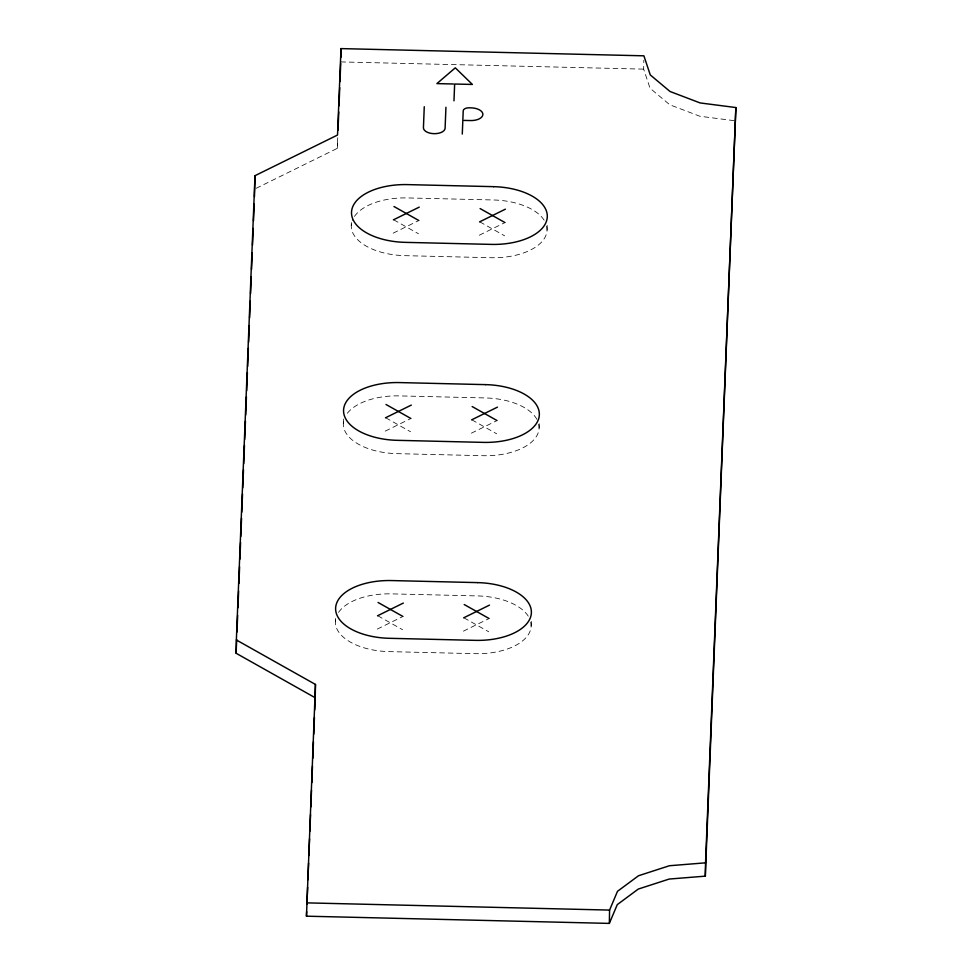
<?xml version="1.0" encoding="UTF-8"?>
<svg xmlns="http://www.w3.org/2000/svg" width="972" height="972" viewBox="0 0 972 972"><rect width="100%" height="100%" fill="white"/><g stroke="black" fill="none" stroke-linecap="round" stroke-linejoin="round"><path stroke-width="0.73" stroke-dasharray="4.86 3.65" d="M256.122 188.325L337.296 148.352L337.478 137.988M335.376 621.436L335.437 618.484M343.335 423.464L343.408 419.029M351.281 225.492L351.342 222.527M531.149 626.102L531.259 620.185M539.108 428.13L539.181 423.695M547.054 230.157L547.163 224.228M734.152 120.674L699.828 116.239L669.781 104.782L650.049 88.245L643.658 69.133L643.816 60.252M337.296 148.352L337.721 137.732M393.186 233.159L419.017 220.425M479.318 235.212L505.161 222.479M385.228 431.131L411.071 418.41M471.371 433.184L497.202 420.463M377.282 629.103L403.113 616.382M463.413 631.156L489.256 618.435M340.771 61.916L643.658 69.133M479.852 221.883L504.626 235.807M393.721 219.83L418.482 233.754M471.906 419.855L496.668 433.791M385.763 417.802L410.536 431.738M463.948 617.84L488.722 631.764M377.816 615.786L402.578 629.71M546.738 226.367A54.833 28.893 1 0 1 491.079 257.714L404.935 255.66A54.833 28.893 1 0 1 352.836 219.259M544.15 220.207A54.833 28.893 1 0 0 493.399 199.977L407.256 197.924A54.833 28.893 1 0 0 353.456 218.056M538.78 424.351A54.833 28.893 1 0 1 483.133 455.698L396.989 453.645A54.833 28.893 1 0 1 343.954 419.71M536.921 419.394A54.833 28.893 1 0 0 485.441 397.949L399.31 395.896A54.833 28.893 1 0 0 346.214 414.85M530.833 622.323A54.833 28.893 1 0 1 475.174 653.67L389.043 651.617A54.833 28.893 1 0 1 335.692 618.933M528.246 616.163A54.833 28.893 1 0 0 477.495 595.921L391.352 593.868A54.833 28.893 1 0 0 337.551 614.012"/><path stroke-width="1.46" d="M314.746 709.9L315.232 697.762L236.123 653.269L236.354 639.965L255.004 175.677L337.527 135.035L341.002 48.6L643.889 55.817L650.28 74.929L670.012 91.477L700.071 102.923L735.877 107.552L705.308 876.149L669.198 879.053L638.276 889.064L617.269 904.628L609.347 923.4L306.459 916.183L315.463 684.446L236.354 639.965M255.004 175.677L254.47 196.575M315.232 697.762L315.463 684.446M340.844 57.482L341.002 48.6M609.347 923.4L609.578 910.084L617.499 891.312L638.507 875.748L669.429 865.736L705.538 862.832L735.877 107.552M705.308 876.149L705.538 862.832M236.123 653.269L236.67 639.625M236.974 632.031L237.654 615.349M237.958 607.755L238.626 591.061M238.93 583.479L239.598 566.785M239.902 559.204L240.57 542.51M240.813 536.447L241.554 518.234M241.797 512.171L242.526 493.958M242.769 487.895L243.498 469.683M243.741 463.62L244.47 445.407M244.713 439.332L245.454 421.131M245.697 415.056L246.426 396.855M246.669 390.78L247.398 372.58M247.641 366.505L248.37 348.304M248.613 342.229L249.294 325.547M249.597 317.953L250.266 301.259M250.569 293.678L251.238 276.984M251.541 269.402L252.21 252.708M252.513 245.126L253.194 228.432M253.498 220.851L254.166 204.156M306.459 916.183L306.642 911.627M306.945 904.045L307.614 887.363M307.917 879.782L308.586 863.1M308.889 855.506L309.558 838.824M309.874 831.242L310.542 814.56M310.846 806.979L311.514 790.285M311.818 782.703L312.486 766.021M312.79 758.439L313.458 741.758M313.762 734.164L314.442 717.482M338.025 130.151L338.754 111.95M338.997 105.887L339.726 87.687M339.981 81.624L340.71 63.435M424.266 106.726L423.428 127.709A10.838 5.711 1 0 0 434.034 133.674A10.838 5.711 1 0 0 445.103 128.219L445.941 107.248M453.973 100.833L454.641 84.029L472.392 84.443L455.297 67.833L436.902 83.604L453.389 83.993M462.283 134.063L463.219 110.759A5.881 3.098 1 0 1 469.221 107.807L471.055 107.843A12.077 6.367 1 0 1 482.877 114.489A12.077 6.367 1 0 1 470.545 120.564L464.094 120.419M393.417 219.842L419.248 207.121M479.56 221.895L505.391 209.174M385.471 417.814L411.302 405.093M471.602 419.868L497.433 407.147M377.513 615.798L403.344 603.065M463.656 617.84L489.487 605.119M306.69 902.867L609.578 910.084M480.095 208.567L504.857 222.491M393.952 206.514L418.713 220.437M472.137 406.539L496.899 420.475M386.005 404.486L410.767 418.422M464.191 604.523L488.952 618.447M378.047 602.47L402.809 616.394M493.63 186.66L407.499 184.607A54.833 28.893 1 0 0 351.524 212.175A54.833 28.893 1 0 0 405.178 242.356L491.31 244.397A54.833 28.893 1 0 0 547.285 216.841A54.833 28.893 1 0 0 493.63 186.66M485.684 384.633L399.541 382.579A54.833 28.893 1 0 0 343.566 410.148A54.833 28.893 1 0 0 397.22 440.328L483.363 442.382A54.833 28.893 1 0 0 539.338 414.813A54.833 28.893 1 0 0 485.684 384.633M477.726 582.617L391.595 580.563A54.833 28.893 1 0 0 335.619 608.12A54.833 28.893 1 0 0 389.274 638.3L475.405 640.354A54.833 28.893 1 0 0 531.38 612.785A54.833 28.893 1 0 0 477.726 582.617"/></g></svg>
